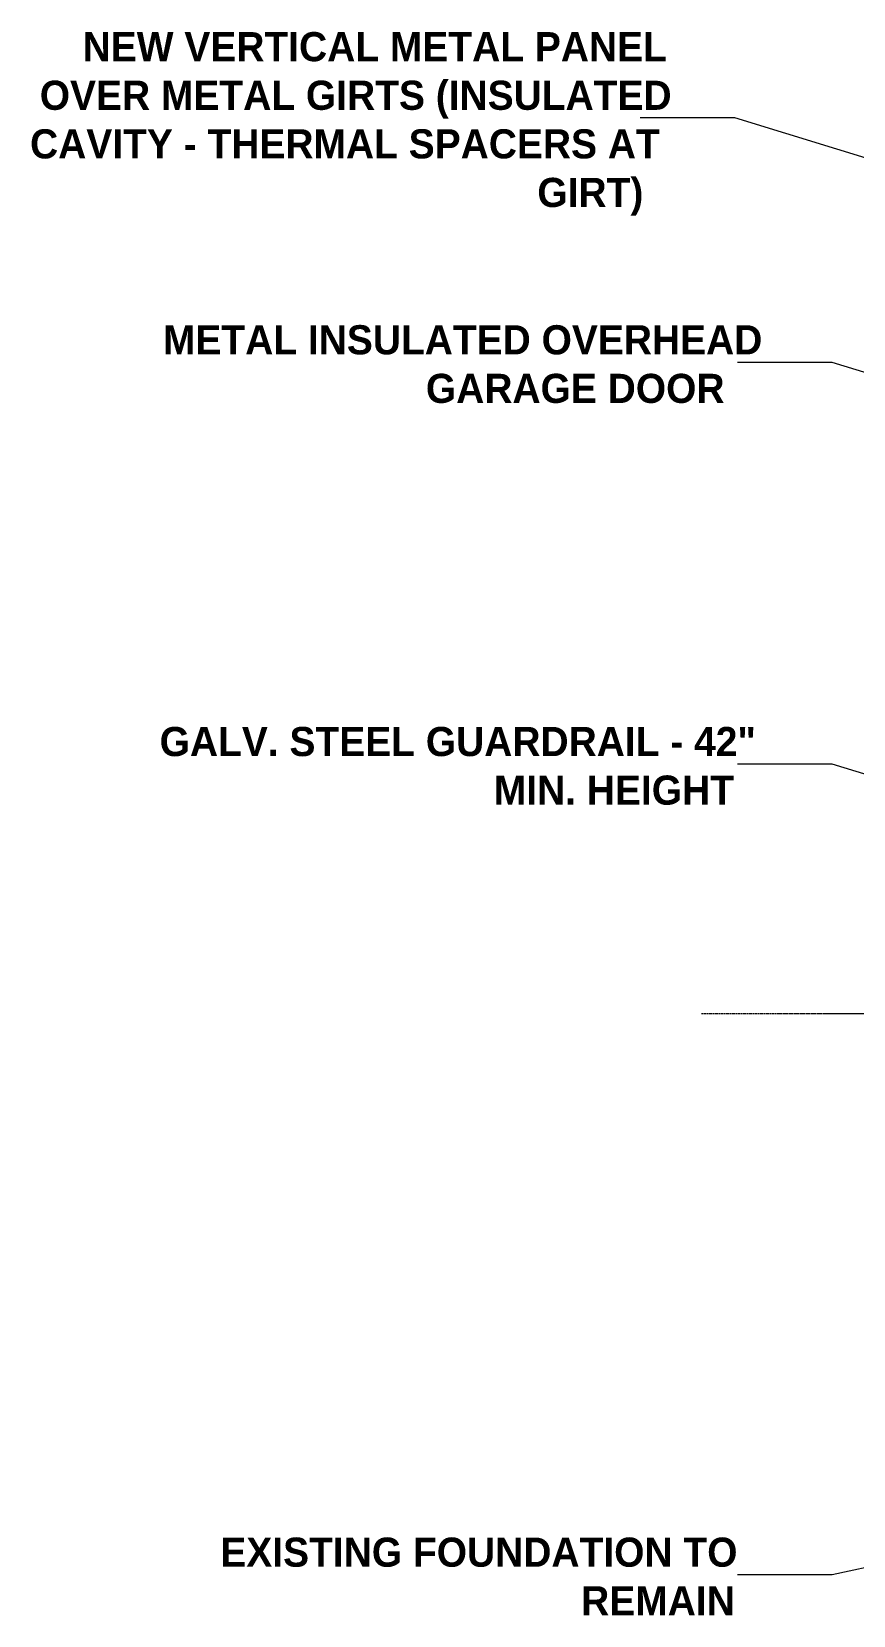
# Model space of a CAD drawing. Header units: inches. Extents: x -12048 to -7950, y -201 to 456.
# Drawn here: x -10036.3 to -9782.4, y -185.8 to 303.2 of the extents above; entities that cross this region are included whole.
import ezdxf

# ---------------------------------------------------------------- set-up
doc = ezdxf.new("R2010")
doc.units = ezdxf.units.IN
doc.header["$MEASUREMENT"] = 0
doc.linetypes.add('Grid Line 1_2_', pattern=[0.875, 0.5, -0.125, 0.125, -0.125])
doc.layers.add('A-FLOR-LEVL', color=51, linetype='Continuous', lineweight=9)
doc.layers.add('G-ANNO-TEXT', color=231, linetype='Continuous', lineweight=9)
doc.styles.add('Century Gothic_B', font='GOTHICB.TTF', dxfattribs={"height": 9})

msp = doc.modelspace()

# ---------------------------------------------------------------- linework, layer by layer
at = {"layer": 'A-FLOR-LEVL', "linetype": 'Grid Line 1_2_'}
msp.add_line((-9829.36, 0), (-7974.3, 0), dxfattribs=at)
at = {"layer": 'G-ANNO-TEXT'}
for p, q in [((-9818.98, 276.52), (-9848.27, 276.52)), ((-9502.39, 179.63), (-9818.98, 276.52)), ((-9788.95, 201.03), (-9818.24, 201.03)), ((-9430.68, 90.62), (-9788.95, 201.03)), ((-9788.95, 77.01), (-9818.24, 77.01)), ((-9617.7, 25.18), (-9788.95, 77.01)), ((-9258.19, -57.74), (-9788.95, -173.27)), ((-9788.95, -173.27), (-9818.24, -173.27))]:
    msp.add_line(p, q, dxfattribs=at)

# ---------------------------------------------------------------- texts
at = {"layer": 'G-ANNO-TEXT', "char_height": 9, "attachment_point": 1, "style": 'Century Gothic_B'}
for s, insert, width in [('NEW VERTICAL METAL PANEL', (-10020.54, 303.03), 208.767), ('OVER METAL GIRTS (INSULATED', (-10033.79, 288.03), 224.826), ('CAVITY - THERMAL SPACERS AT', (-10036.79, 273.03), 228.462), ('GIRT)', (-9880.04, 258.03), 38.481), ('METAL INSULATED OVERHEAD', (-9995.73, 212.54), 215.13), ('GARAGE DOOR', (-9914.48, 197.54), 116.655), ('GALV. STEEL GUARDRAIL - 42"', (-9996.75, 88.51), 216.342), ('MIN. HEIGHT', (-9893.5, 73.51), 91.203), ('EXISTING FOUNDATION TO', (-9978, -161.76), 193.617), ('REMAIN', (-9866.5, -176.76), 58.479)]:
    msp.add_mtext(s, dxfattribs=dict(at, insert=insert, width=width))

doc.saveas('drawing.dxf')
